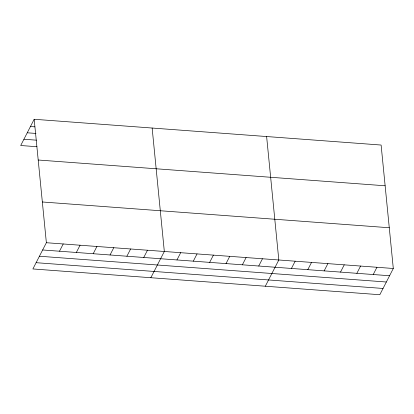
<?xml version="1.0" encoding="UTF-8"?>
<svg xmlns="http://www.w3.org/2000/svg" width="414" height="414" viewBox="0 0 414 414"><rect width="100%" height="100%" fill="white"/><g stroke="black" fill="none" stroke-linecap="round" stroke-linejoin="round"><path stroke-width="0.62" d="M34.181 119.273L46.368 242.718L32.887 268.955L379.819 294.727L393.3 268.489L381.113 145.045L34.181 119.273L20.7 145.511L36.929 146.716M59.492 251.22L63.218 243.97M76.342 252.473L80.073 245.223M93.197 253.725L96.923 246.475M110.046 254.977L113.772 247.727M126.896 256.23L130.622 248.98M143.746 257.482L147.472 250.232M150.841 277.716L164.327 251.484L152.14 128.035M176.954 259.945L180.68 252.695M193.312 261.162L197.038 253.911M209.665 262.378L213.391 255.127M226.018 263.594L229.744 256.344M242.376 264.81L246.102 257.555M258.729 266.021L262.455 258.771M265.327 286.224L278.813 259.987L266.626 136.542M291.44 268.453L295.166 261.203M307.799 269.669L311.525 262.414M324.152 270.88L327.878 263.63M340.51 272.096L344.236 264.846M356.863 273.312L360.589 266.062M373.216 274.529L376.947 267.278M30.455 126.524L34.828 126.85M27.236 132.791L35.977 133.437M23.919 139.244L36.401 140.17M38.202 160.011L385.134 185.782M42.347 201.98L389.279 227.752M46.368 242.718L393.3 268.489M42.642 249.968L389.574 275.74M39.423 256.235L386.355 282.006M36.106 262.688L383.038 288.46"/></g></svg>
